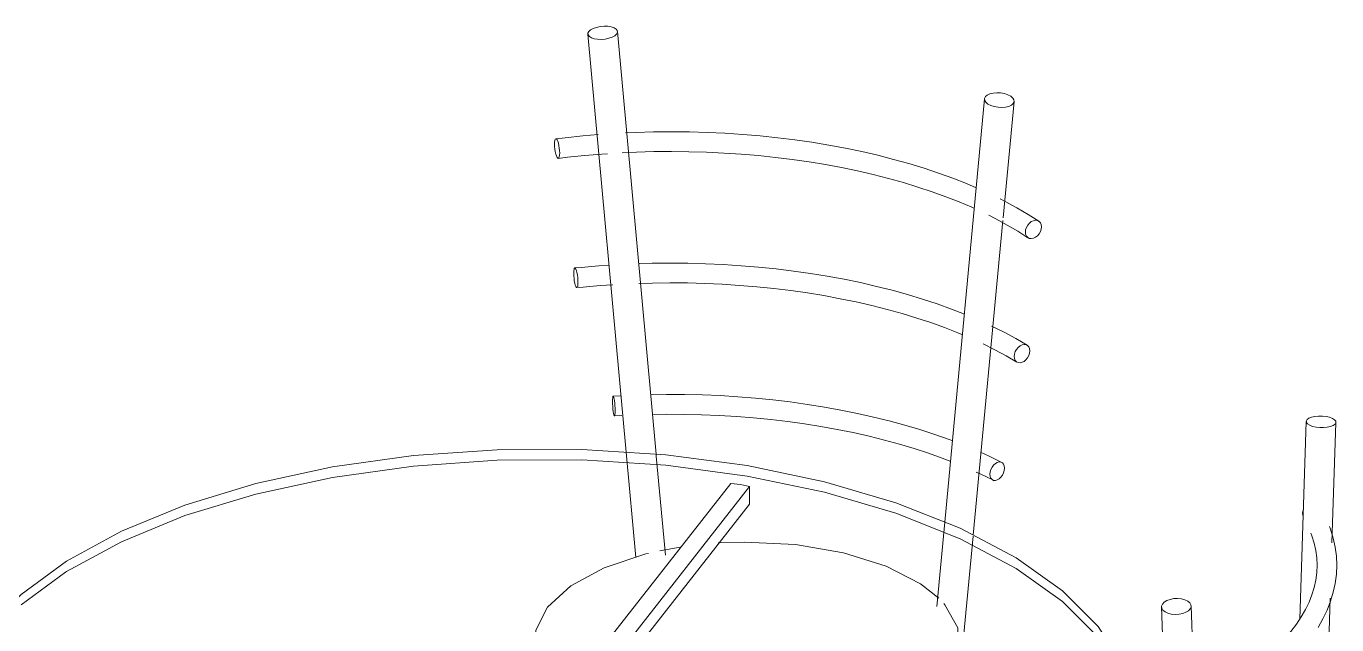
# Model space of a CAD drawing. Header units: millimetres. Extents: x -44545 to 51785, y -22696 to 32686.
# Drawn here: x -13396 to -12071, y 4325 to 4930 of the extents above; entities that cross this region are included whole.
import ezdxf

# ---------------------------------------------------------------- set-up
doc = ezdxf.new("R2010")
doc.units = ezdxf.units.MM
doc.layers.add('I-FURN-PNLS', color=30, linetype='Continuous', lineweight=9)

# ---------------------------------------------------------------- blocks, each defined once
blk = doc.blocks.new('Table Dining 4 Seater-Circular - 1200 mm dia-V79-3D Section 3')
at = {"layer": 'I-FURN-PNLS'}
for p, q in [((-12828.3, 4922), (-12789.7, 4499.3)), ((-12759.4, 4497.4), (-12798.4, 4924.7)), ((-12427.1, 4856.7), (-12467.5, 4428.7)), ((-12408.4, 4736.2), (-12397.3, 4853.8)), ((-12438.6, 4415.5), (-12408.6, 4733.7)), ((-12794.8, 4556.4), (-12802.7, 4556)), ((-12793.9, 4536.4), (-12801.5, 4536)), ((-12101.8, 4530.5), (-12108.3, 4330.5)), ((-12075.8, 4407.7), (-12071.8, 4529.5)), ((-12789.7, 4499.3), (-12780, 4393)), ((-12759.2, 4495.7), (-12759.4, 4497.4)), ((-12750, 4395.1), (-12759.2, 4495.4)), ((-12683.7, 4467.8), (-12831.4, 4279.5)), ((-12812.6, 4276.3), (-12664.9, 4464.6)), ((-12664.9, 4446.9), (-12664.9, 4464.6)), ((-12664.9, 4446.9), (-12800.9, 4273.6)), ((-12467.5, 4428.7), (-12475.6, 4343.2)), ((-12105.4, 4435.3), (-12105.7, 4437.5)), ((-12448, 4315.7), (-12438.7, 4414.5)), ((-12735, 4403.4), (-12755.6, 4399.7)), ((-13401.5, 4345), (-13356.6, 4378.1)), ((-12080.1, 4272.6), (-12077.6, 4351.9)), ((-12248.1, 4342.9), (-12244.3, 4234)), ((-12205.2, 3978.3), (-12218.2, 4343.9))]:
    blk.add_line(p, q, dxfattribs=at)
for points in [[(-12827.4, 4924.5, 0), (-12828.3, 4922.8, 0), (-12828.1, 4921.1, 0), (-12826.9, 4919.6, 0), (-12824.8, 4918.3, 0), (-12822, 4917.3, 0), (-12818.5, 4916.8, 0), (-12814.7, 4916.7, 0), (-12810.8, 4917, 0), (-12807.1, 4917.8, 0), (-12803.8, 4919, 0), (-12801.1, 4920.4, 0), (-12799.3, 4922.1, 0)], [(-12799.3, 4922.1, 0), (-12798.5, 4923.8, 0), (-12798.6, 4925.5, 0), (-12799.8, 4927.1, 0), (-12801.9, 4928.4, 0), (-12804.8, 4929.3, 0), (-12808.2, 4929.9, 0), (-12812, 4930, 0), (-12815.9, 4929.6, 0), (-12819.7, 4928.8, 0), (-12823, 4927.7, 0), (-12825.6, 4926.2, 0), (-12827.4, 4924.5, 0)], [(-12426.2, 4858.8, 0), (-12427.1, 4857, 0), (-12426.9, 4855, 0), (-12425.8, 4853.1, 0), (-12423.7, 4851.3, 0), (-12420.8, 4849.8, 0), (-12417.3, 4848.7, 0), (-12413.5, 4848, 0), (-12409.6, 4847.8, 0), (-12405.9, 4848.1, 0), (-12402.6, 4848.9, 0), (-12400, 4850.1, 0), (-12398.2, 4851.7, 0)], [(-12398.2, 4851.7, 0), (-12397.3, 4853.5, 0), (-12397.5, 4855.5, 0), (-12398.6, 4857.4, 0), (-12400.7, 4859.2, 0), (-12403.6, 4860.7, 0), (-12407.1, 4861.8, 0), (-12410.9, 4862.5, 0), (-12414.8, 4862.7, 0), (-12418.5, 4862.4, 0), (-12421.8, 4861.6, 0), (-12424.4, 4860.4, 0), (-12426.2, 4858.8, 0)], [(-12856.9, 4801.8, 0), (-12857, 4804.2, 0), (-12857.3, 4806.8, 0), (-12857.7, 4809.4, 0), (-12858.2, 4811.7, 0), (-12858.8, 4813.7, 0), (-12859.5, 4815.1, 0), (-12860.2, 4816, 0), (-12860.8, 4816.2, 0), (-12861.3, 4815.7, 0), (-12861.7, 4814.6, 0), (-12862, 4812.9, 0), (-12862.1, 4810.8, 0)], [(-12817.8, 4820.5, 0), (-12833.6, 4819.2, 0), (-12851.2, 4817.3, 0), (-12860.7, 4816.2, 0)], [(-12435.6, 4766.7, 0), (-12445.3, 4770.9, 0), (-12459.3, 4776.3, 0), (-12473.6, 4781.5, 0), (-12488.4, 4786.4, 0), (-12503.6, 4791.1, 0), (-12519.2, 4795.4, 0), (-12535.1, 4799.5, 0), (-12551.3, 4803.2, 0), (-12567.8, 4806.7, 0), (-12584.6, 4809.8, 0), (-12601.7, 4812.6, 0), (-12619, 4815.1, 0), (-12636.4, 4817.3, 0), (-12654.1, 4819.1, 0), (-12671.8, 4820.6, 0), (-12689.7, 4821.8, 0), (-12707.7, 4822.6, 0), (-12725.7, 4823.1, 0), (-12743.8, 4823.3, 0), (-12761.9, 4823.2, 0), (-12779.9, 4822.7, 0), (-12790.2, 4822.2, 0)], [(-12862.1, 4810.8, 0), (-12862, 4808.3, 0), (-12861.7, 4805.7, 0), (-12861.3, 4803.2, 0), (-12860.8, 4800.8, 0), (-12860.2, 4798.9, 0), (-12859.5, 4797.4, 0), (-12858.8, 4796.6, 0), (-12858.3, 4796.3, 0)], [(-12808.5, 4801.1, 0), (-12814.3, 4800.7, 0), (-12831.7, 4799.2, 0), (-12849, 4797.5, 0), (-12858.3, 4796.3, 0)], [(-12858.2, 4796.4, 0), (-12857.7, 4796.8, 0), (-12857.3, 4798, 0), (-12857, 4799.6, 0), (-12856.9, 4801.8, 0)], [(-12437.5, 4745.7, 0), (-12440, 4746.9, 0), (-12452.9, 4752.4, 0), (-12466.3, 4757.6, 0), (-12480.2, 4762.6, 0), (-12494.5, 4767.4, 0), (-12509.2, 4771.9, 0), (-12524.3, 4776.1, 0), (-12539.8, 4780, 0), (-12555.6, 4783.7, 0), (-12571.7, 4787, 0), (-12588.1, 4790.1, 0), (-12604.7, 4792.8, 0), (-12621.6, 4795.3, 0), (-12638.7, 4797.4, 0), (-12655.9, 4799.2, 0), (-12673.3, 4800.7, 0), (-12690.9, 4801.8, 0), (-12708.5, 4802.6, 0), (-12726.1, 4803.1, 0), (-12743.8, 4803.3, 0), (-12761.5, 4803.2, 0), (-12779.2, 4802.7, 0), (-12793.8, 4802, 0)], [(-12372.2, 4732.8, 0), (-12383, 4739.8, 0), (-12394.5, 4746.5, 0), (-12406.4, 4752.9, 0), (-12411.4, 4755.4, 0)], [(-12383.3, 4716.2, 0), (-12393.5, 4722.7, 0), (-12404.3, 4729, 0), (-12415.6, 4735.2, 0), (-12422.9, 4738.8, 0)], [(-12369.5, 4727.2, 0), (-12369.8, 4729.4, 0), (-12370.6, 4731.2, 0), (-12371.9, 4732.7, 0), (-12373.6, 4733.5, 0), (-12375.6, 4733.8, 0), (-12377.7, 4733.4, 0), (-12379.9, 4732.4, 0), (-12381.8, 4730.8, 0), (-12383.5, 4728.9, 0), (-12384.8, 4726.6, 0), (-12385.6, 4724.2, 0), (-12385.9, 4721.9, 0)], [(-12385.9, 4721.9, 0), (-12385.6, 4719.7, 0), (-12384.8, 4717.8, 0), (-12383.5, 4716.4, 0), (-12381.8, 4715.5, 0), (-12379.9, 4715.3, 0), (-12377.7, 4715.7, 0), (-12375.6, 4716.7, 0), (-12373.6, 4718.2, 0), (-12371.9, 4720.1, 0), (-12370.6, 4722.4, 0), (-12369.8, 4724.8, 0), (-12369.5, 4727.2, 0)], [(-12838.4, 4671.1, 0), (-12838.5, 4673.5, 0), (-12838.7, 4676.1, 0), (-12839, 4678.7, 0), (-12839.5, 4681, 0), (-12840, 4683, 0), (-12840.5, 4684.5, 0), (-12841.1, 4685.4, 0), (-12841.6, 4685.6, 0), (-12842.1, 4685.1, 0), (-12842.4, 4684, 0), (-12842.6, 4682.3, 0), (-12842.7, 4680.2, 0)], [(-12842.7, 4680.2, 0), (-12842.6, 4677.7, 0), (-12842.4, 4675.1, 0), (-12842.1, 4672.6, 0), (-12841.6, 4670.2, 0), (-12841.1, 4668.3, 0), (-12840.5, 4666.8, 0), (-12840, 4665.9, 0), (-12839.5, 4665.7, 0)], [(-12807.4, 4688.4, 0), (-12817.4, 4687.7, 0), (-12835.2, 4686.2, 0), (-12841.6, 4685.6, 0)], [(-12447.3, 4638.9, 0), (-12460.5, 4644, 0), (-12475, 4649.2, 0), (-12489.8, 4654.1, 0), (-12505, 4658.7, 0), (-12520.6, 4663, 0), (-12536.5, 4667, 0), (-12552.8, 4670.8, 0), (-12569.3, 4674.2, 0), (-12586.2, 4677.3, 0), (-12603.2, 4680, 0), (-12620.5, 4682.5, 0), (-12638, 4684.6, 0), (-12655.7, 4686.5, 0), (-12673.5, 4687.9, 0), (-12691.4, 4689.1, 0), (-12709.4, 4689.9, 0), (-12727.4, 4690.4, 0), (-12745.5, 4690.5, 0), (-12763.5, 4690.3, 0), (-12776, 4690, 0)], [(-12839.5, 4665.7, 0), (-12839, 4666.2, 0), (-12838.7, 4667.3, 0), (-12838.5, 4669, 0), (-12838.4, 4671.1, 0)], [(-12803, 4668.7, 0), (-12815.9, 4667.8, 0), (-12833.3, 4666.3, 0), (-12839.5, 4665.7, 0)], [(-12450.2, 4618.4, 0), (-12454.1, 4620.1, 0), (-12467.6, 4625.3, 0), (-12481.5, 4630.3, 0), (-12495.8, 4635, 0), (-12510.6, 4639.5, 0), (-12525.7, 4643.7, 0), (-12541.2, 4647.6, 0), (-12557, 4651.2, 0), (-12573.2, 4654.5, 0), (-12589.6, 4657.6, 0), (-12606.3, 4660.3, 0), (-12623.2, 4662.7, 0), (-12640.3, 4664.8, 0), (-12657.5, 4666.5, 0), (-12674.9, 4668, 0), (-12692.5, 4669.1, 0), (-12710.1, 4669.9, 0), (-12727.7, 4670.4, 0), (-12745.4, 4670.5, 0), (-12763.1, 4670.3, 0), (-12776.7, 4669.9, 0)], [(-12384.1, 4607.6, 0), (-12395.5, 4614.3, 0), (-12407.5, 4620.7, 0), (-12420.1, 4626.9, 0)], [(-12394.4, 4590.5, 0), (-12405.3, 4596.8, 0), (-12416.7, 4602.9, 0), (-12428.7, 4608.9, 0)], [(-12381.3, 4601.9, 0), (-12381.6, 4604.1, 0), (-12382.4, 4605.9, 0), (-12383.6, 4607.3, 0), (-12385.3, 4608.1, 0), (-12387.2, 4608.3, 0), (-12389.3, 4607.9, 0), (-12391.3, 4606.9, 0), (-12393.2, 4605.3, 0), (-12394.9, 4603.3, 0), (-12396.1, 4601, 0), (-12396.9, 4598.6, 0), (-12397.2, 4596.2, 0)], [(-12397.2, 4596.2, 0), (-12396.9, 4594, 0), (-12396.1, 4592.2, 0), (-12394.9, 4590.8, 0), (-12393.2, 4590, 0), (-12391.3, 4589.8, 0), (-12389.3, 4590.2, 0), (-12387.2, 4591.2, 0), (-12385.3, 4592.8, 0), (-12383.6, 4594.8, 0), (-12382.4, 4597.1, 0), (-12381.6, 4599.5, 0), (-12381.3, 4601.9, 0)], [(-12800.8, 4541.4, 0), (-12800.9, 4543.8, 0), (-12801, 4546.4, 0), (-12801.2, 4549, 0), (-12801.5, 4551.3, 0), (-12801.8, 4553.3, 0), (-12802.1, 4554.8, 0), (-12802.5, 4555.7, 0), (-12802.8, 4556, 0), (-12803.1, 4555.5, 0), (-12803.3, 4554.4, 0), (-12803.4, 4552.7, 0), (-12803.4, 4550.6, 0)], [(-12803.4, 4550.6, 0), (-12803.4, 4548.1, 0), (-12803.3, 4545.6, 0), (-12803.1, 4543, 0), (-12802.8, 4540.6, 0), (-12802.5, 4538.6, 0), (-12802.1, 4537.1, 0), (-12801.8, 4536.2, 0), (-12801.5, 4536, 0)], [(-12459.4, 4510.8, 0), (-12463.1, 4512.2, 0), (-12477.6, 4517.3, 0), (-12492.5, 4522.2, 0), (-12507.8, 4526.7, 0), (-12523.5, 4531, 0), (-12539.4, 4534.9, 0), (-12555.8, 4538.6, 0), (-12572.4, 4542, 0), (-12589.2, 4545, 0), (-12606.4, 4547.7, 0), (-12623.7, 4550.1, 0), (-12641.2, 4552.2, 0), (-12658.9, 4554, 0), (-12676.7, 4555.4, 0), (-12694.6, 4556.5, 0), (-12712.6, 4557.2, 0), (-12730.7, 4557.6, 0), (-12748.7, 4557.7, 0), (-12765, 4557.5, 0)], [(-12801.5, 4536, 0), (-12801.2, 4536.5, 0), (-12801, 4537.6, 0), (-12800.9, 4539.2, 0), (-12800.8, 4541.4, 0)], [(-12461.4, 4490.1, 0), (-12470, 4493.4, 0), (-12484, 4498.4, 0), (-12498.5, 4503.1, 0), (-12513.3, 4507.5, 0), (-12528.5, 4511.6, 0), (-12544, 4515.5, 0), (-12559.9, 4519.1, 0), (-12576.1, 4522.3, 0), (-12592.6, 4525.3, 0), (-12609.3, 4528, 0), (-12626.2, 4530.3, 0), (-12643.4, 4532.3, 0), (-12660.7, 4534, 0), (-12678.1, 4535.4, 0), (-12695.7, 4536.5, 0), (-12713.3, 4537.2, 0), (-12730.9, 4537.6, 0), (-12748.6, 4537.7, 0), (-12763, 4537.5, 0)], [(-12081.7, 4535.4, 0), (-12085.5, 4535.8, 0), (-12089.4, 4535.9, 0), (-12093.1, 4535.5, 0), (-12096.4, 4534.8, 0), (-12099.1, 4533.7, 0), (-12100.9, 4532.4, 0), (-12101.7, 4530.9, 0), (-12101.6, 4529.4, 0), (-12100.4, 4527.9, 0), (-12098.3, 4526.6, 0), (-12095.4, 4525.4, 0), (-12091.9, 4524.6, 0)], [(-12091.9, 4524.6, 0), (-12088.1, 4524.2, 0), (-12084.2, 4524.2, 0), (-12080.5, 4524.5, 0), (-12077.2, 4525.3, 0), (-12074.5, 4526.3, 0), (-12072.7, 4527.6, 0), (-12071.9, 4529.1, 0), (-12072, 4530.6, 0), (-12073.2, 4532.1, 0), (-12075.3, 4533.5, 0), (-12078.2, 4534.6, 0), (-12081.7, 4535.4, 0)], [(-12272.9, 4224.9, 0), (-12274.7, 4245.5, 0), (-12287.5, 4284.9, 0), (-12312.2, 4323, 0), (-12348.3, 4359.1, 0), (-12395.1, 4392.5, 0), (-12451.7, 4422.4, 0), (-12516.8, 4448.2, 0), (-12589.1, 4469.5, 0), (-12667.2, 4485.8, 0), (-12749.5, 4496.8, 0), (-12834.4, 4502.1, 0), (-12920, 4501.9, 0), (-13004.6, 4495.9, 0), (-13086.6, 4484.4, 0), (-13164.2, 4467.6, 0), (-13235.9, 4445.8, 0), (-13300.2, 4419.6, 0), (-13355.8, 4389.3, 0), (-13401.5, 4355.6, 0), (-13436.5, 4319.3, 0)], [(-12409.8, 4489.1, 0), (-12422.4, 4495.2, 0), (-12431.4, 4499.3, 0)], [(-13356.6, 4378.1, 0), (-13355.8, 4378.7, 0), (-13300.2, 4408.9, 0), (-13235.9, 4435.2, 0), (-13164.2, 4457, 0), (-13086.6, 4473.8, 0), (-13004.6, 4485.3, 0), (-12920, 4491.2, 0), (-12834.4, 4491.5, 0), (-12749.5, 4486.1, 0), (-12667.2, 4475.2, 0), (-12589.1, 4458.9, 0), (-12516.8, 4437.6, 0), (-12451.7, 4411.8, 0), (-12395.1, 4381.9, 0), (-12348.3, 4348.5, 0), (-12312.2, 4312.4, 0), (-12287.5, 4274.3, 0), (-12274.7, 4234.9, 0), (-12274.3, 4232.6, 0)], [(-12406.9, 4483.3, 0), (-12407.2, 4485.5, 0), (-12407.9, 4487.3, 0), (-12409.1, 4488.6, 0), (-12410.6, 4489.4, 0), (-12412.4, 4489.5, 0), (-12414.3, 4489, 0), (-12416.2, 4487.9, 0), (-12418, 4486.3, 0), (-12419.5, 4484.2, 0), (-12420.7, 4481.9, 0), (-12421.4, 4479.4, 0), (-12421.7, 4477, 0)], [(-12421.7, 4477, 0), (-12421.4, 4474.8, 0), (-12420.7, 4473, 0), (-12419.5, 4471.7, 0), (-12418, 4470.9, 0), (-12416.2, 4470.8, 0), (-12414.3, 4471.3, 0), (-12412.4, 4472.4, 0), (-12410.6, 4474.1, 0), (-12409.1, 4476.1, 0), (-12407.9, 4478.5, 0), (-12407.2, 4480.9, 0), (-12406.9, 4483.3, 0)], [(-12664.9, 4464.6, 0), (-12674, 4466.6, 0), (-12683.7, 4467.8, 0)], [(-12418.8, 4471.3, 0), (-12430.9, 4477.1, 0), (-12435.7, 4479.3, 0)], [(-12105.7, 4437.5, 0), (-12105.4, 4439.9, 0), (-12104.6, 4441.8, 0)], [(-12090.9, 4385.1, 0), (-12091.2, 4392.5, 0), (-12092.2, 4400, 0), (-12093.8, 4407.4, 0), (-12096.1, 4414.9, 0), (-12097.1, 4417.5, 0)], [(-12070.9, 4385.1, 0), (-12071.3, 4394.2, 0), (-12072.5, 4403.4, 0), (-12074.5, 4412.5, 0), (-12077.2, 4421.5, 0), (-12078.2, 4424.1, 0)], [(-12473.4, 4351.8, 0), (-12491.9, 4366.4, 0), (-12526.7, 4384.2, 0), (-12569.7, 4397.7, 0), (-12618.4, 4405.9, 0), (-12670, 4408.5, 0), (-12696.5, 4407.6, 0)], [(-12767, 4397.1, 0), (-12769.6, 4396.5, 0), (-12811.8, 4382.5, 0), (-12845.7, 4364.3, 0), (-12869.2, 4342.8, 0)], [(-12070.9, 4385.1, 0), (-12071.3, 4375.9, 0), (-12072.5, 4366.7, 0), (-12074.5, 4357.7, 0), (-12077.2, 4348.7, 0), (-12080.7, 4339.8, 0), (-12084.9, 4331, 0), (-12089.8, 4322.3, 0)], [(-12090.9, 4385.1, 0), (-12091.2, 4377.6, 0), (-12092.2, 4370.1, 0), (-12093.8, 4362.7, 0), (-12096.1, 4355.2, 0), (-12099, 4347.7, 0), (-12102.6, 4340.3, 0), (-12106.8, 4332.9, 0), (-12111.8, 4325.5, 0), (-12117.4, 4318.1, 0), (-12123.6, 4310.8, 0), (-12130.5, 4303.6, 0), (-12138.1, 4296.5, 0), (-12146.3, 4289.5, 0), (-12155.2, 4282.6, 0), (-12164.6, 4275.9, 0), (-12174.7, 4269.4, 0), (-12185.3, 4263, 0), (-12196.6, 4256.8, 0), (-12208.3, 4250.8, 0), (-12216.8, 4246.8, 0)], [(-12228, 4351.1, 0), (-12231.9, 4351.5, 0), (-12235.8, 4351.3, 0), (-12239.5, 4350.5, 0), (-12242.8, 4349.3, 0), (-12245.4, 4347.7, 0), (-12247.2, 4345.8, 0), (-12248.1, 4343.7, 0), (-12247.9, 4341.6, 0), (-12246.7, 4339.7, 0), (-12244.6, 4338, 0), (-12241.7, 4336.6, 0), (-12238.3, 4335.7, 0)], [(-12238.3, 4335.7, 0), (-12234.5, 4335.4, 0), (-12230.5, 4335.6, 0), (-12226.8, 4336.3, 0), (-12223.5, 4337.5, 0), (-12220.9, 4339.1, 0), (-12219.1, 4341, 0), (-12218.2, 4343.1, 0), (-12218.4, 4345.2, 0), (-12219.6, 4347.2, 0), (-12221.7, 4348.9, 0), (-12224.6, 4350.2, 0), (-12228, 4351.1, 0)], [(-12869.2, 4342.8, 0), (-12881, 4319.3, 0), (-12880.3, 4295.2, 0), (-12874.6, 4282.1, 0)], [(-12465.3, 4274.2, 0), (-12453.5, 4297.7, 0), (-12454.1, 4321.8, 0), (-12467.2, 4345.2, 0), (-12468.3, 4346.4, 0)]]:
    blk.add_polyline3d(points, dxfattribs=at)

msp = doc.modelspace()

# ---------------------------------------------------------------- block references
at = {"layer": 'I-FURN-PNLS'}
msp.add_blockref('Table Dining 4 Seater-Circular - 1200 mm dia-V79-3D Section 3', (0, 0), dxfattribs=at)

doc.saveas('drawing.dxf')
